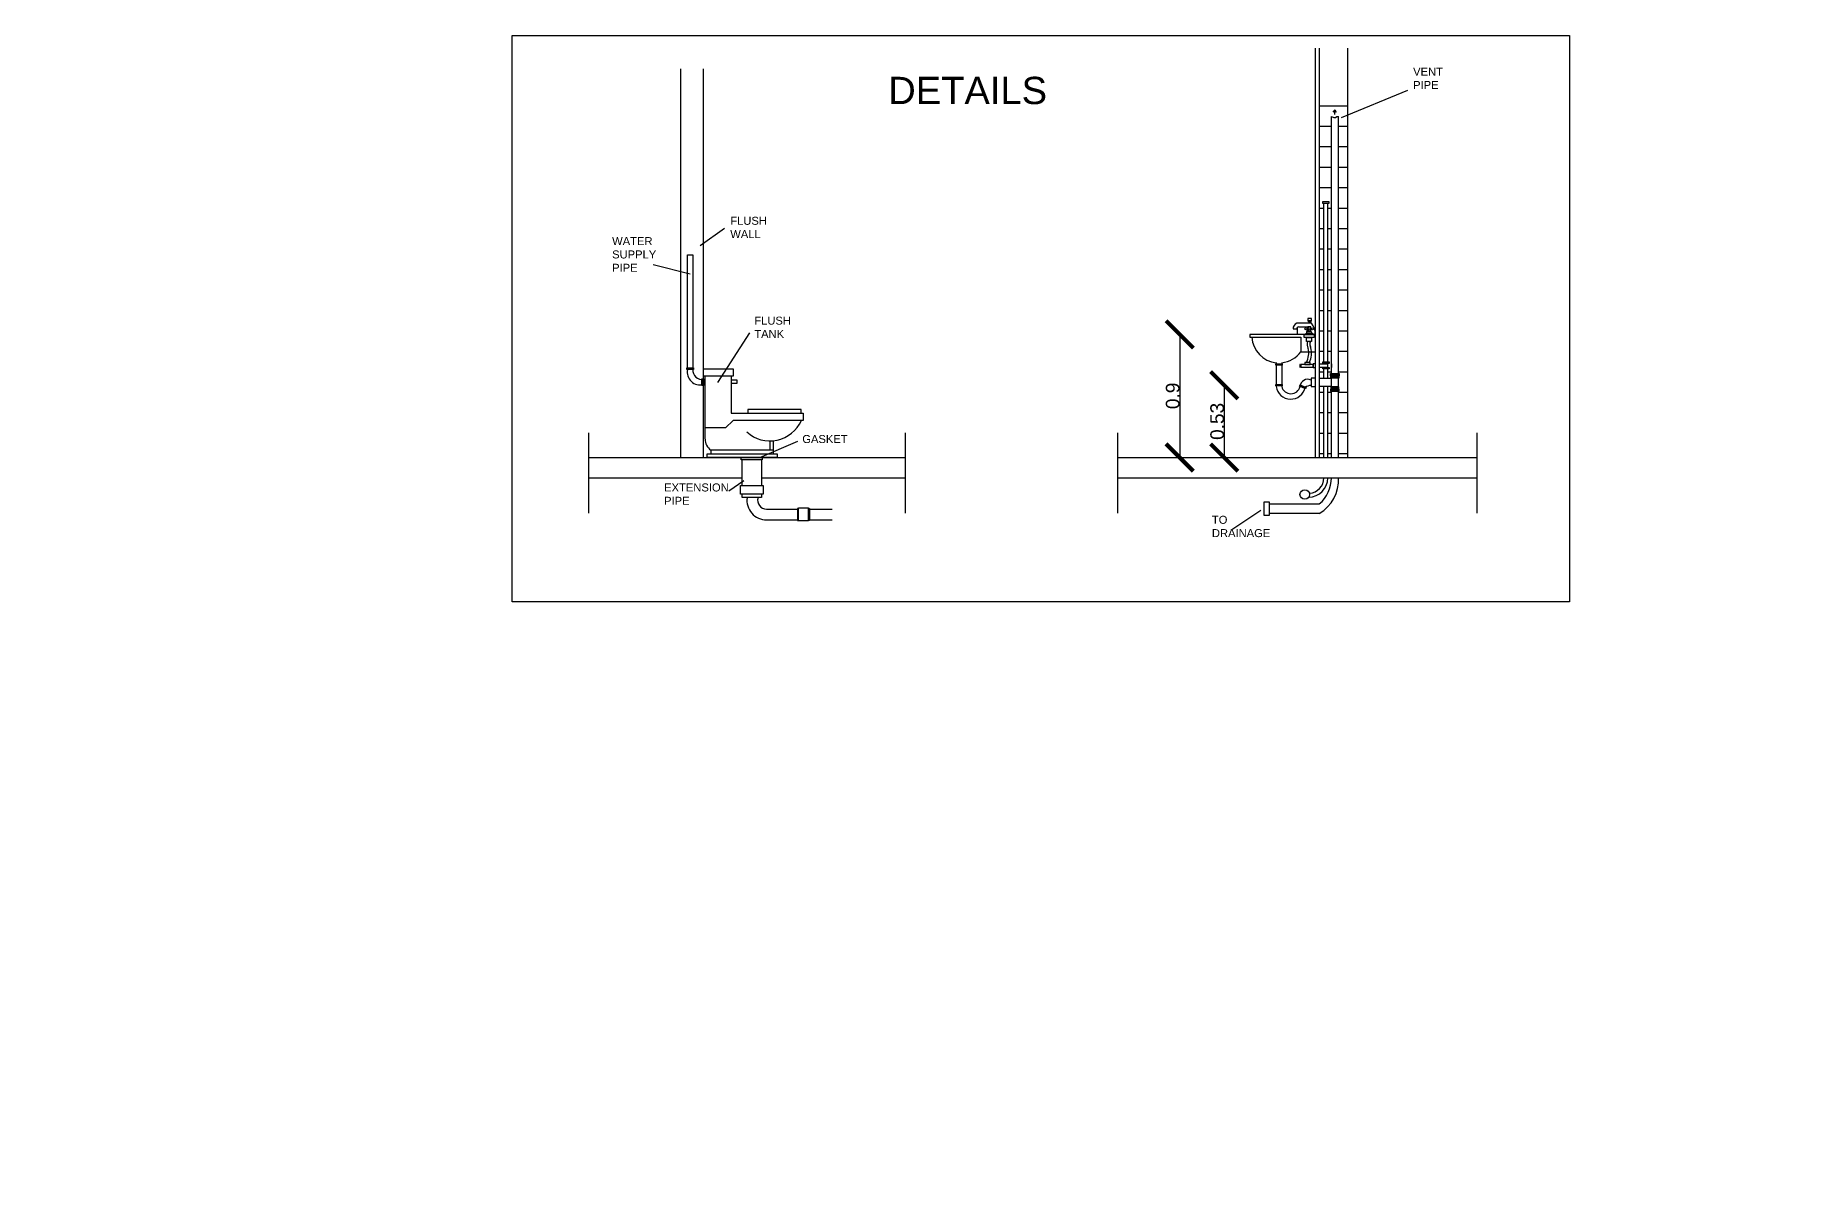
# Model space of a CAD drawing. Header units: metres. Extents: x 3586 to 7307, y 3108 to 6437.
# Drawn here: x 4031.24 to 4044.26, y 3241.26 to 3249.77 of the extents above; entities that cross this region are included whole.
import ezdxf

# ---------------------------------------------------------------- set-up
doc = ezdxf.new("R2010")
doc.units = ezdxf.units.M
doc.linetypes.add('DASHED', pattern=[0.75, 0.5, -0.25])
doc.layers.add('section line', color=20, linetype='DASHED')
doc.styles.get("Standard").update_dxf_attribs({"font": 'arial.ttf'})
doc.dimstyles.new('ISO-25', dxfattribs={"dimtxt": 0.1, "dimasz": 0.2, "dimexe": 0, "dimexo": 1, "dimgap": 0, "dimtad": 1, "dimdsep": 46, "dimtxsty": 'Standard', "dimblk": 'ARCHTICK', "dimcen": 0, "dimadec": 0, "dimazin": 0, "dimtfac": 1, "dimtmove": 0, "dimatfit": 3, "dimldrblk": 'ARCHTICK', "dimfxl": 1, "dimfxlon": 1, "dimarcsym": 0})

# ---------------------------------------------------------------- blocks, each defined once
blk = doc.blocks.new('_ArchTick')
at = {"color": 0, "linetype": 'ByBlock', "const_width": 0.15}
blk.add_lwpolyline([(-0.5, -0.5), (0.5, 0.5)], dxfattribs=at)
blk = doc.blocks.new('*D542')
at = {"color": 0, "lineweight": -2, "transparency": 16777216}
blk.add_line((4039.63, 3247.582), (4039.63, 3246.679), dxfattribs=at)
at = {"layer": 'Defpoints', "color": 0, "transparency": 16777216}
for p in [(4040.144, 3247.582), (4039.63, 3246.679), (4040.144, 3246.679)]:
    blk.add_point(p, dxfattribs=at)
at = {"color": 0, "lineweight": -2, "transparency": 16777216, "xscale": 0.2, "yscale": 0.2, "zscale": 0.2}
for p, rotation in [((4039.63, 3247.582), 90), ((4039.63, 3246.679), 270)]:
    blk.add_blockref('_ArchTick', p, dxfattribs=dict(at, rotation=rotation))
at = {"color": 0, "transparency": 16777216, "insert": (4039.579, 3247.131), "char_height": 0.1, "attachment_point": 5, "rotation": 90}
blk.add_mtext('0.9', dxfattribs=at)
blk = doc.blocks.new('*D543')
at = {"color": 0, "lineweight": -2, "transparency": 16777216}
blk.add_line((4039.956, 3247.209), (4039.956, 3246.679), dxfattribs=at)
at = {"layer": 'Defpoints', "color": 0, "transparency": 16777216}
for p in [(4040.334, 3247.209), (4039.956, 3246.679), (4040.334, 3246.679)]:
    blk.add_point(p, dxfattribs=at)
at = {"color": 0, "lineweight": -2, "transparency": 16777216, "xscale": 0.2, "yscale": 0.2, "zscale": 0.2}
for p, rotation in [((4039.956, 3247.209), 90), ((4039.956, 3246.679), 270)]:
    blk.add_blockref('_ArchTick', p, dxfattribs=dict(at, rotation=rotation))
at = {"color": 0, "transparency": 16777216, "insert": (4039.905, 3246.944), "char_height": 0.1, "attachment_point": 5, "rotation": 90}
blk.add_mtext('0.53', dxfattribs=at)
blk = doc.blocks.new('*D573')
at = {"color": 0, "lineweight": -2, "transparency": 16777216}
for p, q in [((4078.242, 3246.592), (4079.242, 3246.592)), ((4032.242, 3233.527), (4032.45, 3233.527)), ((4032.45, 3233.527), (4032.45, 3231.358)), ((4032.242, 3231.358), (4032.45, 3231.358))]:
    blk.add_line(p, q, dxfattribs=at)
at = {"layer": 'Defpoints', "color": 0, "transparency": 16777216}
for p in [(4078.242, 3246.595), (4079.242, 3246.595), (4079.242, 3246.592), (4031.242, 3233.527), (4031.242, 3231.358), (4032.45, 3231.358)]:
    blk.add_point(p, dxfattribs=at)
at = {"color": 0, "lineweight": -2, "transparency": 16777216, "xscale": 0.2, "yscale": 0.2, "zscale": 0.2}
for p, rotation in [((4078.242, 3246.592), 180), ((4032.45, 3233.527), 90), ((4032.45, 3231.358), 270)]:
    blk.add_blockref('_ArchTick', p, dxfattribs=dict(at, rotation=rotation))
blk.add_blockref('_ArchTick', (4079.242, 3246.592), dxfattribs=at)
at = {"color": 0, "transparency": 16777216, "insert": (4078.742, 3246.642), "char_height": 0.1, "attachment_point": 5}
blk.add_mtext('1', dxfattribs=at)
at = {"color": 0, "transparency": 16777216, "insert": (4032.4, 3232.443), "char_height": 0.1, "attachment_point": 5, "rotation": 90}
blk.add_mtext('2.17', dxfattribs=at)

msp = doc.modelspace()

# ---------------------------------------------------------------- linework, layer by layer
for p, q in [((4040.626, 3246.679), (4040.626, 3249.679)), ((4040.655, 3246.679), (4040.655, 3249.679)), ((4040.863, 3246.679), (4040.863, 3249.679)), ((4035.972, 3246.679), (4035.972, 3249.529)), ((4036.139, 3246.679), (4036.139, 3249.529)), ((4040.817, 3249.171), (4041.303, 3249.373)), ((4040.655, 3249.258), (4040.863, 3249.258)), ((4040.766, 3249.228), (4040.753, 3249.212)), ((4040.766, 3249.193), (4040.766, 3249.228)), ((4040.766, 3249.228), (4040.778, 3249.212)), ((4040.655, 3249.108), (4040.742, 3249.108)), ((4040.742, 3246.679), (4040.742, 3249.179)), ((4040.742, 3246.679), (4040.742, 3249.179)), ((4040.742, 3249.179), (4040.759, 3249.173)), ((4040.759, 3249.173), (4040.772, 3249.173)), ((4040.772, 3249.173), (4040.783, 3249.179)), ((4040.783, 3249.179), (4040.794, 3249.179)), ((4040.794, 3246.679), (4040.794, 3249.179)), ((4040.794, 3249.108), (4040.863, 3249.108)), ((4040.655, 3248.958), (4040.742, 3248.958)), ((4040.794, 3248.958), (4040.863, 3248.958)), ((4040.655, 3248.808), (4040.742, 3248.808)), ((4040.794, 3248.808), (4040.863, 3248.808)), ((4040.655, 3248.658), (4040.742, 3248.658)), ((4040.794, 3248.658), (4040.863, 3248.658)), ((4040.655, 3248.508), (4040.686, 3248.508)), ((4040.686, 3247.367), (4040.686, 3248.542)), ((4040.716, 3247.26), (4040.716, 3248.542)), ((4040.716, 3248.508), (4040.742, 3248.508)), ((4040.794, 3248.508), (4040.863, 3248.508)), ((4036.114, 3248.233), (4036.292, 3248.361)), ((4040.655, 3248.358), (4040.686, 3248.358)), ((4040.716, 3248.358), (4040.742, 3248.358)), ((4040.794, 3248.358), (4040.863, 3248.358)), ((4040.655, 3248.208), (4040.686, 3248.208)), ((4040.716, 3248.208), (4040.742, 3248.208)), ((4040.794, 3248.208), (4040.863, 3248.208)), ((4035.77, 3248.095), (4036.04, 3248.025)), ((4040.655, 3248.058), (4040.686, 3248.058)), ((4040.716, 3248.058), (4040.742, 3248.058)), ((4040.794, 3248.058), (4040.863, 3248.058)), ((4040.655, 3247.908), (4040.686, 3247.908)), ((4040.716, 3247.908), (4040.742, 3247.908)), ((4040.794, 3247.908), (4040.863, 3247.908)), ((4040.597, 3247.664), (4040.488, 3247.664)), ((4040.597, 3247.698), (4040.57, 3247.698)), ((4040.57, 3247.684), (4040.597, 3247.684)), ((4040.576, 3247.677), (4040.576, 3247.664)), ((4040.59, 3247.664), (4040.59, 3247.677)), ((4040.655, 3247.758), (4040.686, 3247.758)), ((4040.716, 3247.758), (4040.742, 3247.758)), ((4040.794, 3247.758), (4040.863, 3247.758)), ((4036.244, 3247.23), (4036.478, 3247.594)), ((4040.626, 3247.582), (4040.144, 3247.582)), ((4040.144, 3247.582), (4040.144, 3247.562)), ((4040.144, 3247.562), (4040.519, 3247.562)), ((4040.461, 3247.623), (4040.488, 3247.623)), ((4040.492, 3247.635), (4040.492, 3247.582)), ((4040.502, 3247.636), (4040.57, 3247.636)), ((4040.519, 3247.562), (4040.519, 3247.455)), ((4040.617, 3247.582), (4040.542, 3247.582)), ((4040.604, 3247.589), (4040.556, 3247.589)), ((4040.57, 3247.626), (4040.563, 3247.626)), ((4040.57, 3247.619), (4040.563, 3247.619)), ((4040.567, 3247.602), (4040.593, 3247.602)), ((4040.585, 3247.523), (4040.588, 3247.529)), ((4040.59, 3247.626), (4040.597, 3247.626)), ((4040.59, 3247.619), (4040.597, 3247.619)), ((4040.624, 3247.582), (4040.617, 3247.582)), ((4040.655, 3247.608), (4040.686, 3247.608)), ((4040.716, 3247.608), (4040.742, 3247.608)), ((4040.794, 3247.608), (4040.863, 3247.608)), ((4040.519, 3247.455), (4040.626, 3247.455)), ((4040.592, 3247.484), (4040.589, 3247.49)), ((4040.655, 3247.458), (4040.686, 3247.458)), ((4040.68, 3247.38), (4040.68, 3247.368)), ((4040.684, 3247.38), (4040.684, 3247.368)), ((4040.689, 3247.38), (4040.689, 3247.368)), ((4040.693, 3247.38), (4040.693, 3247.368)), ((4040.697, 3247.38), (4040.697, 3247.368)), ((4040.702, 3247.38), (4040.702, 3247.368)), ((4040.706, 3247.38), (4040.706, 3247.368)), ((4040.711, 3247.38), (4040.711, 3247.368)), ((4040.715, 3247.38), (4040.715, 3247.368)), ((4040.716, 3247.458), (4040.742, 3247.458)), ((4040.72, 3247.38), (4040.72, 3247.368)), ((4040.724, 3247.38), (4040.724, 3247.368)), ((4040.794, 3247.458), (4040.863, 3247.458)), ((4036.019, 3247.336), (4036.019, 3247.324)), ((4036.023, 3247.336), (4036.023, 3247.324)), ((4036.028, 3247.336), (4036.028, 3247.324)), ((4036.032, 3247.336), (4036.032, 3247.324)), ((4036.037, 3247.336), (4036.037, 3247.324)), ((4036.041, 3247.336), (4036.041, 3247.324)), ((4036.046, 3247.336), (4036.046, 3247.324)), ((4036.05, 3247.336), (4036.05, 3247.324)), ((4036.055, 3247.336), (4036.055, 3247.324)), ((4036.059, 3247.336), (4036.059, 3247.324)), ((4036.063, 3247.336), (4036.063, 3247.324)), ((4036.139, 3247.254), (4036.127, 3247.254)), ((4036.139, 3247.25), (4036.127, 3247.25)), ((4036.152, 3246.815), (4036.152, 3247.275)), ((4036.342, 3247.275), (4036.342, 3247.004)), ((4036.342, 3247.248), (4036.383, 3247.248)), ((4036.383, 3247.248), (4036.383, 3247.221)), ((4040.335, 3247.366), (4040.335, 3247.355)), ((4040.338, 3247.375), (4040.338, 3247.254)), ((4040.338, 3247.254), (4040.338, 3247.2)), ((4040.34, 3247.366), (4040.34, 3247.355)), ((4040.344, 3247.366), (4040.344, 3247.355)), ((4040.349, 3247.366), (4040.349, 3247.355)), ((4040.353, 3247.366), (4040.353, 3247.355)), ((4040.358, 3247.366), (4040.358, 3247.355)), ((4040.362, 3247.366), (4040.362, 3247.355)), ((4040.367, 3247.366), (4040.367, 3247.355)), ((4040.371, 3247.366), (4040.371, 3247.355)), ((4040.375, 3247.366), (4040.375, 3247.355)), ((4040.378, 3247.375), (4040.378, 3247.254)), ((4040.378, 3247.254), (4040.378, 3247.2)), ((4040.38, 3247.366), (4040.38, 3247.355)), ((4040.655, 3247.308), (4040.686, 3247.308)), ((4040.68, 3247.34), (4040.68, 3247.329)), ((4040.684, 3247.34), (4040.684, 3247.329)), ((4040.686, 3247.26), (4040.686, 3247.34)), ((4040.689, 3247.34), (4040.689, 3247.329)), ((4040.693, 3247.34), (4040.693, 3247.329)), ((4040.697, 3247.34), (4040.697, 3247.329)), ((4040.702, 3247.34), (4040.702, 3247.329)), ((4040.706, 3247.34), (4040.706, 3247.329)), ((4040.711, 3247.34), (4040.711, 3247.329)), ((4040.715, 3247.34), (4040.715, 3247.329)), ((4040.716, 3247.308), (4040.742, 3247.308)), ((4040.72, 3247.34), (4040.72, 3247.329)), ((4040.724, 3247.34), (4040.724, 3247.329)), ((4040.737, 3247.294), (4040.737, 3247.278)), ((4040.74, 3247.276), (4040.74, 3247.262)), ((4040.743, 3247.294), (4040.743, 3247.278)), ((4040.745, 3247.276), (4040.745, 3247.262)), ((4040.749, 3247.294), (4040.749, 3247.278)), ((4040.751, 3247.276), (4040.751, 3247.262)), ((4040.755, 3247.294), (4040.755, 3247.278)), ((4040.756, 3247.276), (4040.756, 3247.262)), ((4040.761, 3247.294), (4040.761, 3247.278)), ((4040.762, 3247.276), (4040.762, 3247.262)), ((4040.767, 3247.294), (4040.767, 3247.278)), ((4040.767, 3247.276), (4040.767, 3247.262)), ((4040.773, 3247.294), (4040.773, 3247.278)), ((4040.773, 3247.276), (4040.773, 3247.262)), ((4040.778, 3247.276), (4040.778, 3247.262)), ((4040.779, 3247.294), (4040.779, 3247.278)), ((4040.783, 3247.276), (4040.783, 3247.262)), ((4040.785, 3247.294), (4040.785, 3247.278)), ((4040.789, 3247.276), (4040.789, 3247.262)), ((4040.791, 3247.294), (4040.791, 3247.278)), ((4040.794, 3247.308), (4040.863, 3247.308)), ((4040.794, 3247.276), (4040.794, 3247.262)), ((4040.797, 3247.294), (4040.797, 3247.278)), ((4036.139, 3247.245), (4036.127, 3247.245)), ((4036.139, 3247.241), (4036.127, 3247.241)), ((4036.139, 3247.236), (4036.127, 3247.236)), ((4036.139, 3247.232), (4036.127, 3247.232)), ((4036.139, 3247.227), (4036.127, 3247.227)), ((4036.139, 3247.223), (4036.127, 3247.223)), ((4036.139, 3247.218), (4036.127, 3247.218)), ((4036.139, 3247.214), (4036.127, 3247.214)), ((4036.139, 3247.21), (4036.127, 3247.21)), ((4036.383, 3247.221), (4036.342, 3247.221)), ((4040.335, 3247.215), (4040.335, 3247.204)), ((4040.34, 3247.215), (4040.34, 3247.204)), ((4040.344, 3247.215), (4040.344, 3247.204)), ((4040.349, 3247.215), (4040.349, 3247.204)), ((4040.353, 3247.215), (4040.353, 3247.204)), ((4040.358, 3247.215), (4040.358, 3247.204)), ((4040.362, 3247.215), (4040.362, 3247.204)), ((4040.367, 3247.215), (4040.367, 3247.204)), ((4040.371, 3247.215), (4040.371, 3247.204)), ((4040.375, 3247.215), (4040.375, 3247.204)), ((4040.38, 3247.215), (4040.38, 3247.204)), ((4040.513, 3247.211), (4040.509, 3247.201)), ((4040.518, 3247.209), (4040.513, 3247.199)), ((4040.522, 3247.208), (4040.517, 3247.197)), ((4040.526, 3247.206), (4040.521, 3247.195)), ((4040.53, 3247.204), (4040.525, 3247.193)), ((4040.534, 3247.202), (4040.529, 3247.191)), ((4040.538, 3247.2), (4040.533, 3247.19)), ((4040.542, 3247.198), (4040.537, 3247.188)), ((4040.546, 3247.197), (4040.541, 3247.186)), ((4040.55, 3247.195), (4040.545, 3247.184)), ((4040.554, 3247.193), (4040.549, 3247.182)), ((4040.655, 3247.158), (4040.686, 3247.158)), ((4040.686, 3246.679), (4040.686, 3247.199)), ((4040.716, 3246.679), (4040.716, 3247.199)), ((4040.716, 3247.158), (4040.742, 3247.158)), ((4040.737, 3247.166), (4040.737, 3247.181)), ((4040.74, 3247.183), (4040.74, 3247.197)), ((4040.743, 3247.166), (4040.743, 3247.181)), ((4040.745, 3247.183), (4040.745, 3247.197)), ((4040.749, 3247.166), (4040.749, 3247.181)), ((4040.751, 3247.183), (4040.751, 3247.197)), ((4040.755, 3247.166), (4040.755, 3247.181)), ((4040.756, 3247.183), (4040.756, 3247.197)), ((4040.761, 3247.166), (4040.761, 3247.181)), ((4040.762, 3247.183), (4040.762, 3247.197)), ((4040.767, 3247.183), (4040.767, 3247.197)), ((4040.767, 3247.166), (4040.767, 3247.181)), ((4040.773, 3247.183), (4040.773, 3247.197)), ((4040.773, 3247.166), (4040.773, 3247.181)), ((4040.778, 3247.183), (4040.778, 3247.197)), ((4040.779, 3247.166), (4040.779, 3247.181)), ((4040.783, 3247.183), (4040.783, 3247.197)), ((4040.785, 3247.166), (4040.785, 3247.181)), ((4040.789, 3247.183), (4040.789, 3247.197)), ((4040.791, 3247.166), (4040.791, 3247.181)), ((4040.794, 3247.183), (4040.794, 3247.197)), ((4040.794, 3247.158), (4040.863, 3247.158)), ((4040.797, 3247.166), (4040.797, 3247.181)), ((4036.342, 3247.004), (4036.87, 3247.004)), ((4036.464, 3247.031), (4036.464, 3247.004)), ((4036.856, 3247.031), (4036.464, 3247.031)), ((4036.856, 3247.004), (4036.856, 3247.031)), ((4036.87, 3247.004), (4036.87, 3246.95)), ((4040.655, 3247.008), (4040.686, 3247.008)), ((4040.716, 3247.008), (4040.742, 3247.008)), ((4040.794, 3247.008), (4040.863, 3247.008)), ((4035.296, 3246.859), (4035.296, 3246.271)), ((4036.301, 3246.896), (4036.152, 3246.896)), ((4036.356, 3246.95), (4036.301, 3246.896)), ((4036.87, 3246.95), (4036.356, 3246.95)), ((4037.618, 3246.859), (4037.618, 3246.271)), ((4039.175, 3246.859), (4039.175, 3246.271)), ((4040.655, 3246.858), (4040.686, 3246.858)), ((4040.716, 3246.858), (4040.742, 3246.858)), ((4040.794, 3246.858), (4040.863, 3246.858)), ((4041.807, 3246.859), (4041.807, 3246.271)), ((4036.193, 3246.734), (4036.193, 3246.706)), ((4036.653, 3246.734), (4036.193, 3246.734)), ((4036.552, 3246.679), (4036.83, 3246.8)), ((4036.626, 3246.801), (4036.626, 3246.734)), ((4036.653, 3246.734), (4036.653, 3246.802)), ((4036.653, 3246.706), (4036.653, 3246.734)), ((4035.296, 3246.679), (4037.618, 3246.679)), ((4039.175, 3246.679), (4041.807, 3246.679)), ((4040.655, 3246.708), (4040.686, 3246.708)), ((4040.716, 3246.708), (4040.742, 3246.708)), ((4040.794, 3246.708), (4040.863, 3246.708)), ((4035.296, 3246.529), (4036.423, 3246.529)), ((4036.434, 3246.508), (4036.324, 3246.433)), ((4036.563, 3246.529), (4037.618, 3246.529)), ((4039.175, 3246.529), (4041.807, 3246.529)), ((4040.285, 3246.339), (4040.653, 3246.339)), ((4036.6, 3246.301), (4036.829, 3246.301)), ((4036.6, 3246.222), (4036.829, 3246.222)), ((4036.915, 3246.301), (4037.081, 3246.301)), ((4036.915, 3246.222), (4037.081, 3246.222)), ((4040.004, 3246.147), (4040.224, 3246.294)), ((4040.653, 3246.269), (4040.285, 3246.269))]:
    msp.add_line(p, q)
for points in [[(4034.736, 3249.773), (4042.487, 3249.773), (4042.487, 3245.621), (4034.736, 3245.621)], [(4040.678, 3248.557), (4040.722, 3248.557), (4040.722, 3248.542), (4040.678, 3248.542)], [(4036.022, 3248.166), (4036.061, 3248.166), (4036.061, 3247.324), (4036.022, 3247.324)], [(4040.542, 3247.582), (4040.616, 3247.582), (4040.616, 3247.558), (4040.542, 3247.558)], [(4040.56, 3247.558), (4040.597, 3247.558), (4040.597, 3247.529), (4040.56, 3247.529)], [(4040.59, 3247.609), (4040.59, 3247.636), (4040.57, 3247.636), (4040.57, 3247.609)], [(4040.678, 3247.38), (4040.726, 3247.38), (4040.726, 3247.368), (4040.678, 3247.368)], [(4036.017, 3247.336), (4036.065, 3247.336), (4036.065, 3247.324), (4036.017, 3247.324)], [(4036.139, 3247.256), (4036.139, 3247.208), (4036.127, 3247.208), (4036.127, 3247.256)], [(4036.139, 3247.275), (4036.139, 3247.329), (4036.356, 3247.329), (4036.356, 3247.275)], [(4040.334, 3247.366), (4040.382, 3247.366), (4040.382, 3247.355), (4040.334, 3247.355)], [(4040.512, 3247.362), (4040.511, 3247.362), (4040.511, 3247.342), (4040.512, 3247.342)], [(4040.512, 3247.352), (4040.519, 3247.352), (4040.519, 3247.351), (4040.512, 3247.351)], [(4040.609, 3247.362), (4040.519, 3247.362), (4040.519, 3247.342), (4040.609, 3247.342)], [(4040.548, 3247.362), (4040.587, 3247.362), (4040.587, 3247.376), (4040.548, 3247.376)], [(4040.626, 3247.26), (4040.593, 3247.26), (4040.593, 3247.199), (4040.626, 3247.199)], [(4040.626, 3247.367), (4040.609, 3247.367), (4040.609, 3247.34), (4040.626, 3247.34)], [(4040.678, 3247.34), (4040.726, 3247.34), (4040.726, 3247.329), (4040.678, 3247.329)], [(4040.735, 3247.294), (4040.799, 3247.294), (4040.799, 3247.278), (4040.735, 3247.278)], [(4040.738, 3247.276), (4040.796, 3247.276), (4040.796, 3247.262), (4040.738, 3247.262)], [(4040.334, 3247.215), (4040.382, 3247.215), (4040.382, 3247.204), (4040.334, 3247.204)], [(4040.512, 3247.212), (4040.556, 3247.192), (4040.551, 3247.182), (4040.507, 3247.201)], [(4040.735, 3247.166), (4040.799, 3247.166), (4040.799, 3247.181), (4040.735, 3247.181)], [(4040.738, 3247.183), (4040.796, 3247.183), (4040.796, 3247.197), (4040.738, 3247.197)], [(4036.166, 3246.679), (4036.166, 3246.706), (4036.68, 3246.706), (4036.68, 3246.679)], [(4036.416, 3246.679), (4036.57, 3246.679), (4036.57, 3246.661), (4036.416, 3246.661)], [(4036.411, 3246.473), (4036.575, 3246.473), (4036.575, 3246.41), (4036.411, 3246.41)], [(4040.248, 3246.355), (4040.285, 3246.355), (4040.285, 3246.253), (4040.248, 3246.253)], [(4036.835, 3246.306), (4036.829, 3246.306), (4036.829, 3246.218), (4036.835, 3246.218)], [(4036.835, 3246.31), (4036.909, 3246.31), (4036.909, 3246.214), (4036.835, 3246.214)], [(4036.909, 3246.305), (4036.915, 3246.305), (4036.915, 3246.218), (4036.909, 3246.218)]]:
    msp.add_lwpolyline(points, close=True)
for points in [[(4040.57, 3247.698), (4040.57, 3247.684)], [(4040.576, 3247.677), (4040.59, 3247.677)], [(4040.597, 3247.684), (4040.597, 3247.698)], [(4040.716, 3247.34), (4040.655, 3247.34), (4040.655, 3247.367), (4040.716, 3247.367)], [(4040.742, 3247.199), (4040.655, 3247.199), (4040.655, 3247.26), (4040.742, 3247.26)], [(4040.742, 3247.367), (4040.742, 3247.34)], [(4036.423, 3246.679), (4036.563, 3246.679)], [(4036.423, 3246.473), (4036.423, 3246.661)], [(4036.563, 3246.661), (4036.563, 3246.473)], [(4036.563, 3246.41), (4036.563, 3246.385), (4036.423, 3246.385), (4036.423, 3246.41)]]:
    msp.add_lwpolyline(points)
for centre, radius in [((4040.556, 3247.623), 0.0076), ((4040.58, 3247.623), 0.0076), ((4040.604, 3247.623), 0.0076), ((4040.547, 3246.408), 0.0353)]:
    msp.add_circle(centre, radius)
for centre, radius, start, end in [((4040.506, 3247.622), 0.0454, 113.6026, 179.0172), ((4040.576, 3247.684), 0.0066, 178.2224, 271.7776), ((4040.59, 3247.684), 0.0066, 268.2224, 1.7776), ((4040.486, 3247.581), 0.138, 0.3166, 36.5533), ((4040.358, 3247.573), 0.2, 183.4105, 264.25), ((4040.499, 3247.625), 0.0113, 77.0192, 192.9808), ((4040.532, 3247.619), 0.0387, 285.2551, 344.7449), ((4040.648, 3247.574), 0.092, 150.5126, 170.2905), ((4040.624, 3247.511), 0.0604, 162.9009, 211.0503), ((4040.624, 3247.511), 0.0403, 162.9009, 211.0503), ((4040.627, 3247.619), 0.0387, 195.2551, 254.7449), ((4040.358, 3247.573), 0.2, 275.75, 323.6577), ((4040.413, 3247.446), 0.163, 334.632, 12.1107), ((4040.413, 3247.446), 0.183, 337.5818, 12.1107), ((4036.115, 3247.306), 0.0952, 168.8839, 284.3185), ((4036.129, 3247.319), 0.0683, 175.8953, 278.1506), ((4040.569, 3247.197), 0.0557, 64.4862, 177.0913), ((4040.444, 3247.214), 0.107, 187.522, 349.2873), ((4040.445, 3247.217), 0.0698, 194.4897, 345.5103), ((4040.599, 3247.111), 0.0968, 93.7714, 121.6857), ((4036.626, 3247.053), 0.252, 227.7453, 335.9381), ((4036.24, 3246.808), 0.0883, 175.6013, 237.5288), ((4040.574, 3246.529), 0.141, 270.601, 0.3023), ((4040.574, 3246.529), 0.112, 273.3791, 0.3023), ((4040.492, 3246.53), 0.25, 310.1717, 359.9615), ((4040.514, 3246.513), 0.28, 299.663, 3.3856), ((4036.601, 3246.366), 0.144, 172.4584, 270.2704), ((4036.601, 3246.366), 0.0653, 163.1467, 270.2704)]:
    msp.add_arc(centre, radius, start, end)

# ---------------------------------------------------------------- texts
at = {"attachment_point": 1}
for s, insert, char_height in [(' VENT PIPE ', (4041.341, 3249.537), 0.05867), ('FLUSH WALL', (4036.335, 3248.444), 0.0587), ('WATER SUPPLY PIPE', (4035.469, 3248.295), 0.05867), ('FLUSH TANK', (4036.511, 3247.712), 0.0587), ('GASKET', (4036.863, 3246.844), 0.0587), ('EXTENSION \\PPIPE ', (4035.85, 3246.489), 0.0587), ('                      TO DRAINAGE ', (4039.866, 3246.252), 0.05867)]:
    msp.add_mtext_dynamic_manual_height_columns(s, width=0.13149, gutter_width=2.445, heights=[0], dxfattribs=dict(at, insert=insert, char_height=char_height))
at = {"layer": 'section line', "insert": (4037.493, 3249.47), "char_height": 0.2, "attachment_point": 1}
msp.add_mtext_dynamic_manual_height_columns('DETAILS', width=1.73836, gutter_width=12.5, heights=[0], dxfattribs=at)

# ---------------------------------------------------------------- dimensions: what is measured, and where the dimension line sits
for base, p1, p2, picture, middle in [((4039.63, 3246.679), (4040.144, 3247.582), (4040.144, 3246.679), '*D542', (4039.579, 3247.131)), ((4039.956, 3246.679), (4040.334, 3247.209), (4040.334, 3246.679), '*D543', (4039.905, 3246.944)), ((4032.45, 3231.358), (4031.242, 3233.527), (4031.242, 3231.358), '*D573', (4032.4, 3232.443))]:
    dim = msp.add_linear_dim(base=base, p1=p1, p2=p2, angle=90, dimstyle='ISO-25')
    dim.commit()
    dim.dimension.update_dxf_attribs({"geometry": picture, "text_midpoint": middle})
dim = msp.add_linear_dim(base=(4079.242, 3246.592), p1=(4078.242, 3246.595), p2=(4079.242, 3246.595), dimstyle='ISO-25')
dim.commit()
dim.dimension.update_dxf_attribs({"geometry": '*D573', "text_midpoint": (4078.742, 3246.642)})

doc.saveas('drawing.dxf')
